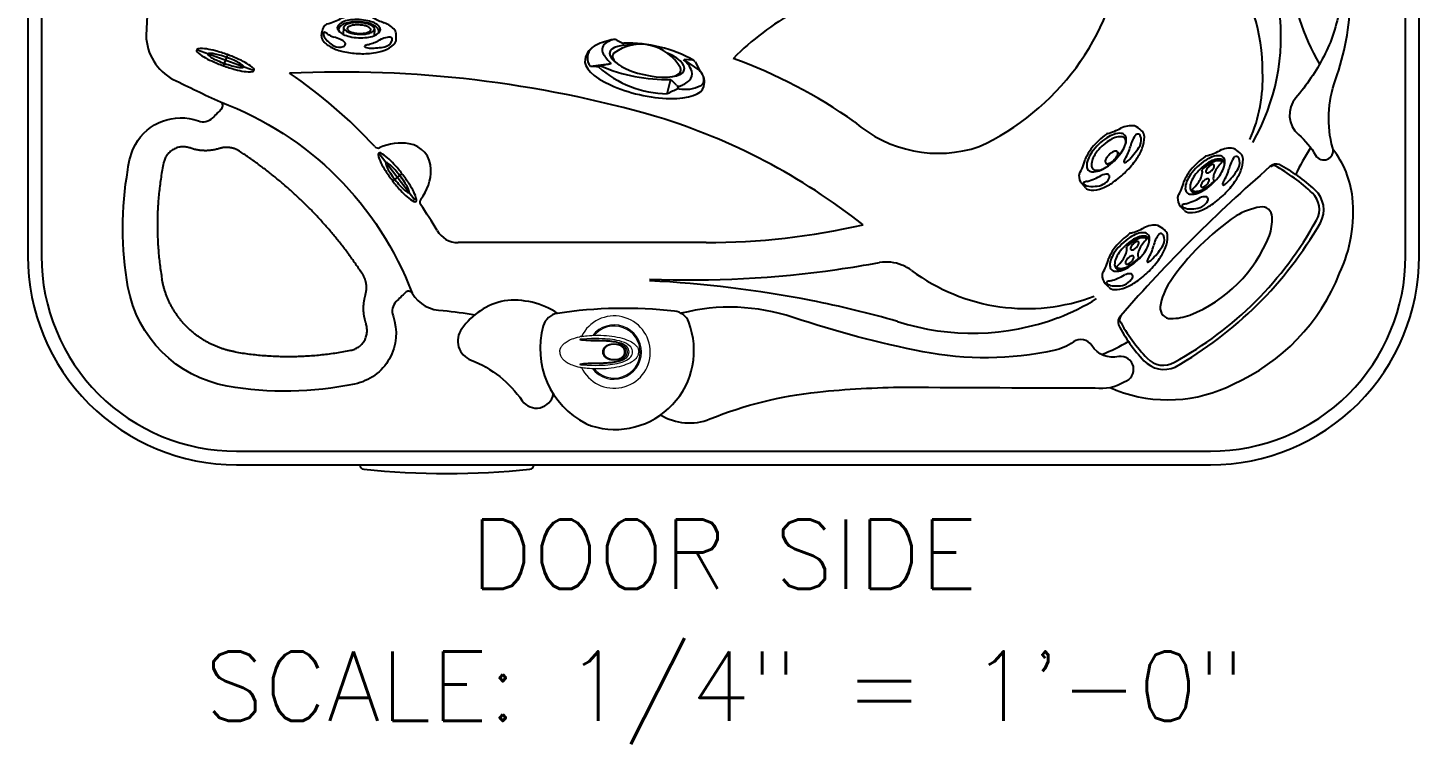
# Model space of a CAD drawing. Extents: x 832 to 912, y 781 to 934.
# Drawn here: x 832.2 to 912.2, y 780.6 to 821.8 of the extents above; entities that cross this region are included whole.
import ezdxf
from ezdxf.enums import TextEntityAlignment as Align

# ---------------------------------------------------------------- set-up
doc = ezdxf.new("R2010")
doc.units = 0
doc.header["$MEASUREMENT"] = 0
for name, color, linetype in [('1', 4, 'Continuous'), ('2', 2, 'Continuous'), ('DIM', 3, 'Continuous')]:
    doc.layers.add(name, color=color, linetype=linetype)
doc.styles.add('SIMPLEX', font='simplex')

# ---------------------------------------------------------------- blocks, each defined once
blk = doc.blocks.new('94JET')
at = {"layer": '1', "color": 2}
for p, q in [((0.921, 2.15), (1.187, 2.128)), ((1.45, 0.905), (1.065, 0.905)), ((1.45, -0.876), (1.076, -0.876)), ((0.921, -2.15), (1.195, -2.132))]:
    blk.add_line(p, q, dxfattribs=at)
blk.add_lwpolyline([(0.921, 2.15, 0.194525), (0.62, 2.028, 0.099704), (0.27, 1.52, 0.05735), (0.077, 0.875, 0.043939), (0, 0, 0.043939), (0.077, -0.875, 0.05735), (0.27, -1.52, 0.099704), (0.62, -2.028, 0.194525), (0.921, -2.15, 0.194525)], format="xyb", dxfattribs=at)
for points in [[(1.956, 0.027, 0.043317), (1.912, 0.531, 0.056661), (1.803, 0.902, 0.099192), (1.604, 1.195, 0.196409), (1.433, 1.265, 0.196409), (1.263, 1.195, 0.099192), (1.064, 0.902, 0.056661), (0.954, 0.531, 0.043317), (0.911, 0.027, 0.043317), (0.954, -0.477, 0.056661), (1.064, -0.849, 0.099192), (1.263, -1.142, 0.196409), (1.433, -1.211, 0.196409), (1.604, -1.142, 0.099192), (1.803, -0.849, 0.056661), (1.912, -0.477, 0.043317)], [(1.45, -0.876, 0.211502), (1.556, -0.829, 0.094638), (1.687, -0.615, 0.051331), (1.756, -0.349, 0.038645), (1.785, 0.015, 0.038645), (1.756, 0.378, 0.051331), (1.687, 0.644, 0.094638), (1.556, 0.858, 0.211502), (1.45, 0.905, 0.211502), (1.344, 0.858, 0.094638), (1.213, 0.644, 0.051331), (1.143, 0.378, 0.038645), (1.115, 0.015, 0.038645), (1.143, -0.349, 0.051331), (1.213, -0.615, 0.094638), (1.344, -0.829, 0.211502)]]:
    blk.add_lwpolyline(points, format="xyb", close=True, dxfattribs=at)
at = {"layer": '1', "color": 3}
for points in [[(1.83, 0.027, 0.043317), (1.789, 0.498, 0.056661), (1.686, 0.846, 0.099192), (1.5, 1.12, 0.196409), (1.341, 1.185, 0.139465), (1.221, 1.151, 0.099192)], [(1.221, -1.097, 0.139465), (1.341, -1.131, 0.196409), (1.5, -1.066, 0.099192), (1.686, -0.792, 0.056661), (1.789, -0.445, 0.043317), (1.83, 0.027, 0.043317)]]:
    blk.add_lwpolyline(points, format="xyb", dxfattribs=at)
blk.add_lwpolyline([(1.405, -0.664, 0.216678), (1.482, -0.629, 0.092908), (1.578, -0.465, 0.049579), (1.629, -0.263, 0.037156), (1.65, 0.015, 0.037156), (1.629, 0.292, 0.049579), (1.578, 0.494, 0.092908), (1.482, 0.658, 0.216678), (1.405, 0.693, 0.216678), (1.328, 0.658, 0.092908), (1.232, 0.494, 0.049579), (1.18, 0.292, 0.037156), (1.16, 0.015, 0.037156), (1.18, -0.263, 0.049579), (1.232, -0.465, 0.092908), (1.328, -0.629, 0.216678)], format="xyb", close=True, dxfattribs=at)
for centre, radius, start, end in [((1.783, 0.735), 1.56, 125.95183, 154.49015), ((1.062, 1.678), 0.375, 90.33299, 121.42477), ((2.518, 0.959), 1.705, 150.23315, 163.66218), ((0.571, 2.169), 0.592, 322.06477, 338.26917), ((1.061, 1.984), 0.0685, 330.25398, 90.95507), ((1.083, 1.125), 0.762, 158.34646, 199.04439), ((0.542, 0.942), 0.19, 200.06409, 264.40592), ((0.063, 1.308), 0.743, 313.55174, 339.69064), ((-3.065, 2.471), 4.079, 339.62795, 345.34471), ((0.53, 0.818), 0.0654, 264.40592, 313.55174), ((1.29, -0.659), 0.939, 163.5628, 182.59163), ((4.122, -0.595), 3.771, 181.61196, 194.25746), ((0.458, -0.416), 0.0728, 137.8056, 161.57755), ((0.436, -0.396), 0.042, 36.15715, 137.8056), ((0.053, -0.676), 0.517, 19.62859, 36.15715), ((2.77, 0.041), 2.296, 193.68625, 210.44857), ((1.007, -1.384), 0.558, 194.48824, 252.91717), ((-0.393, -1.943), 1.44, 5.8985, 34.74473), ((0.894, -1.781), 0.146, 249.67172, 354.58271)]:
    blk.add_arc(centre, radius, start, end, dxfattribs=at)
at = {"layer": '1', "color": 2}
for centre, radius, start, end in [((1.139, 1.557), 0.573, 35.98719, 85.38029), ((1.506, 1.824), 0.119, 17.53871, 35.98719), ((5.326, 3.031), 3.886, 197.53871, 210.07246), ((-0.387, 0.06), 2.563, 9.91924, 23.54033), ((-1.707, -0.062), 3.886, 350.23576, 8.33256), ((5.966, -2.677), 4.308, 153.4774, 163.01916), ((2.005, -0.701), 0.119, 333.4774, 350.23576), ((0.343, -0.913), 1.586, 314.19062, 341.36503), ((1.155, -1.578), 0.556, 273.37371, 301.88098)]:
    blk.add_arc(centre, radius, start, end, dxfattribs=at)
blk = doc.blocks.new('EQ')
at = {"layer": 'DIM'}
for p, q in [((-1.664, 0.346), (1.698, 0.346)), ((-0.001, 0.047), (-0.001, 0.652))]:
    blk.add_line(p, q, dxfattribs=at)
at = {"layer": 'DIM', "color": 2}
blk.add_lwpolyline([(-1.75, 0.339, 0.291146), (-1.691, 0.247, 0.061616), (-1.237, 0.099, 0.027833), (-0.722, 0.029, 0.020024), (0, 0, 0.020024), (0.722, 0.029, 0.027833), (1.237, 0.099, 0.061616), (1.691, 0.247, 0.291146), (1.75, 0.339, 0.291146), (1.691, 0.431, 0.061616), (1.237, 0.579, 0.027833), (0.722, 0.649, 0.020024), (0, 0.678, 0.020024), (-0.722, 0.649, 0.027833), (-1.237, 0.579, 0.061616), (-1.691, 0.431, 0.291146)], format="xyb", close=True, dxfattribs=at)
at = {"layer": 'DIM'}
blk.add_lwpolyline([(-1.103, 0.346, 0.304881), (-1.07, 0.298, 0.055007), (-0.787, 0.217, 0.024367), (-0.469, 0.179, 0.017459), (-0.023, 0.164, 0.017459), (0.422, 0.179, 0.024367), (0.74, 0.217, 0.055007), (1.024, 0.298, 0.304881), (1.056, 0.346, 0.304881), (1.024, 0.394, 0.055007), (0.74, 0.475, 0.024367), (0.422, 0.512, 0.017459), (-0.023, 0.528, 0.017459), (-0.469, 0.512, 0.024367), (-0.787, 0.475, 0.055007), (-1.07, 0.394, 0.304881)], format="xyb", close=True, dxfattribs=at)
blk = doc.blocks.new('LIGHT')
at = {"layer": '1', "color": 3}
for p, q in [((0.964, 3.116), (1.391, 1.99)), ((1.119, 2.548), (1.026, 2.655)), ((0.396, -1.54), (1.184, -1.557)), ((0.866, -2.092), (0.944, -2.058)), ((2.539, -2.02), (2.117, -3.06)), ((2.56, -2.055), (2.624, -2.538))]:
    blk.add_line(p, q, dxfattribs=at)
at = {"layer": '1', "color": 2}
blk.add_line((2.551, -2.703), (2.133, -3.047), dxfattribs=at)
at = {"layer": '1', "color": 3}
for centre, radius, start, end in [((1.554, 2.679), 0.734, 51.341, 143.4617), ((6.423, -0.29), 6.148, 151.38081, 191.75245), ((10.419, 0.802), 9.463, 169.36508, 194.42797), ((-2.1, 2.406), 3.136, 4.5679, 12.49943), ((12.269, 7.637), 12.256, 204.53193, 207.43257), ((3.593, 0.74), 2.532, 134.21388, 150.41986), ((2.144, 2.231), 0.453, 38.35717, 134.34096), ((1.954, 1.854), 0.855, 17.0527, 50.34549), ((0.292, -0.005), 2.611, 311.66299, 48.94081), ((-10.017, -10.227), 13.556, 36.98248, 39.76493), ((-9.959, 4.957), 12.964, 327.73411, 329.87945), ((0.693, -2.162), 0.15, 2.08832, 36.98248), ((2.742, -2.088), 1.901, 182.08832, 219.07878), ((1.156, -2.06), 0.18, 147.73411, 210.94477), ((2.292, -1.379), 1.505, 210.94477, 234.87136), ((1.279, -1.483), 1.347, 301.85358, 336.59986), ((1.721, -2.163), 0.535, 236.55595, 300.02565), ((1.558, -3.085), 0.354, 214.63468, 305.19001)]:
    blk.add_arc(centre, radius, start, end, dxfattribs=at)
at = {"layer": '1', "color": 2}
for centre, radius, start, end in [((1.317, 2.342), 1.158, 38.56534, 92.17431), ((-0.629, 0.76), 3.666, 22.46438, 38.94278), ((2.883, 1.585), 0.2, 167.40324, 194.30088), ((10.545, -0.127), 8.051, 164.91427, 167.40324), ((2.482, 2.046), 0.3, 344.91427, 22.46438), ((-4.913, -0.402), 7.845, 343.69508, 14.30088), ((1.354, -2.636), 0.868, 264.6277, 328.04781), ((2.26, -3.201), 0.2, 129.36158, 148.04781), ((2.425, -2.549), 0.2, 309.36158, 343.69508)]:
    blk.add_arc(centre, radius, start, end, dxfattribs=at)
for centre, major_axis, ratio, start_param, end_param in [((1.273, 0), (0, 3.5), 0.363586, 0, 3.141593), ((1.98, 0.003), (0, 2.2), 0.366197, 5.192496, 10.501453)]:
    blk.add_ellipse(centre, major_axis=major_axis, ratio=ratio, start_param=start_param, end_param=end_param, dxfattribs=at)
at = {"layer": '1', "color": 3}
for start_param, end_param in [(6.077343, 7.005482), (8.745093, 9.660344)]:
    blk.add_ellipse((1.862, -0.002), major_axis=(0, 2.009), ratio=0.354523, start_param=start_param, end_param=end_param, dxfattribs=at)
blk = doc.blocks.new('DIVERTERVALVE')
at = {"layer": '1', "linetype": 'Continuous', "lineweight": 0}
for points in [[(-0.901, -1.895), (-0.903, -1.87), (-0.909, -1.821), (-0.918, -1.749), (-0.929, -1.657), (-0.94, -1.548), (-0.95, -1.42), (-0.959, -1.274), (-0.966, -1.109), (-0.968, -0.934), (-0.966, -0.763), (-0.959, -0.597), (-0.949, -0.441), (-0.936, -0.293), (-0.918, -0.142), (-0.894, 0.017), (-0.866, 0.174), (-0.833, 0.321), (-0.798, 0.457), (-0.758, 0.587), (-0.714, 0.71), (-0.67, 0.817), (-0.626, 0.911), (-0.581, 0.995), (-0.536, 1.068), (-0.491, 1.132), (-0.446, 1.188), (-0.402, 1.235), (-0.359, 1.275), (-0.317, 1.308), (-0.277, 1.335), (-0.24, 1.357), (-0.205, 1.373), (-0.172, 1.386), (-0.139, 1.396), (-0.107, 1.403), (-0.074, 1.408), (-0.041, 1.411), (-0.008, 1.412)], [(0.885, -1.895), (0.887, -1.87), (0.893, -1.821), (0.902, -1.749), (0.913, -1.657), (0.924, -1.548), (0.934, -1.422), (0.943, -1.279), (0.95, -1.119), (0.952, -0.949), (0.95, -0.781), (0.944, -0.618), (0.935, -0.463), (0.922, -0.316), (0.905, -0.166), (0.882, -0.006), (0.854, 0.151), (0.822, 0.3), (0.787, 0.439), (0.747, 0.572), (0.703, 0.699), (0.658, 0.809), (0.613, 0.906), (0.567, 0.992), (0.52, 1.067), (0.474, 1.133), (0.429, 1.189), (0.385, 1.236), (0.342, 1.276), (0.3, 1.309), (0.26, 1.336), (0.223, 1.357), (0.188, 1.373), (0.155, 1.386), (0.123, 1.396), (0.091, 1.403), (0.058, 1.408), (0.025, 1.411), (-0.008, 1.412)], [(-0.901, -1.895), (-0.901, -1.901), (-0.899, -1.911), (-0.896, -1.927), (-0.892, -1.947), (-0.887, -1.97)], [(-0.008, -3.126), (-0.012, -3.126), (-0.017, -3.126), (-0.023, -3.126), (-0.03, -3.125), (-0.037, -3.125), (-0.045, -3.125), (-0.054, -3.124), (-0.063, -3.123), (-0.073, -3.122), (-0.083, -3.121), (-0.094, -3.119), (-0.106, -3.117), (-0.119, -3.115), (-0.133, -3.112), (-0.148, -3.108), (-0.164, -3.103), (-0.182, -3.098), (-0.201, -3.091), (-0.221, -3.083), (-0.243, -3.074), (-0.266, -3.062), (-0.29, -3.049), (-0.317, -3.033), (-0.345, -3.014), (-0.374, -2.992), (-0.405, -2.966), (-0.437, -2.936), (-0.47, -2.901), (-0.504, -2.862), (-0.539, -2.817), (-0.575, -2.766), (-0.611, -2.71), (-0.647, -2.647), (-0.682, -2.578), (-0.718, -2.501), (-0.753, -2.416), (-0.788, -2.321), (-0.822, -2.215), (-0.855, -2.099), (-0.887, -1.97)], [(-0.008, -3.126), (-0.004, -3.126), (0.001, -3.126), (0.007, -3.126), (0.014, -3.125), (0.021, -3.125), (0.029, -3.125), (0.038, -3.124), (0.047, -3.123), (0.057, -3.122), (0.067, -3.121), (0.078, -3.119), (0.09, -3.117), (0.103, -3.115), (0.117, -3.112), (0.132, -3.108), (0.148, -3.103), (0.166, -3.098), (0.185, -3.091), (0.205, -3.083), (0.227, -3.073), (0.25, -3.062), (0.275, -3.048), (0.302, -3.032), (0.33, -3.013), (0.359, -2.991), (0.39, -2.965), (0.422, -2.934), (0.456, -2.899), (0.49, -2.859), (0.526, -2.814), (0.561, -2.763), (0.597, -2.706), (0.634, -2.642), (0.67, -2.571), (0.706, -2.492), (0.741, -2.405), (0.776, -2.31), (0.809, -2.206), (0.841, -2.093), (0.871, -1.971)], [(0.871, -1.97), (0.876, -1.947), (0.88, -1.927), (0.883, -1.911), (0.885, -1.901), (0.885, -1.895)]]:
    blk.add_lwpolyline(points, dxfattribs=at)
at = {"layer": '1', "color": 3, "lineweight": 0}
for points in [[(-0.008, 1.059), (-0.075, 1.054), (-0.149, 1.037), (-0.223, 1.003), (-0.294, 0.953), (-0.361, 0.887), (-0.425, 0.805), (-0.486, 0.706), (-0.544, 0.588), (-0.597, 0.449), (-0.643, 0.299), (-0.676, 0.159), (-0.701, 0.03), (-0.72, -0.098), (-0.736, -0.229), (-0.75, -0.369), (-0.762, -0.523), (-0.77, -0.692), (-0.776, -0.878), (-0.778, -1.083), (-0.775, -1.31), (-0.767, -1.563), (-0.749, -1.846)], [(-0.008, 0.857), (-0.093, 0.849), (-0.172, 0.825), (-0.246, 0.784), (-0.319, 0.722), (-0.388, 0.637), (-0.452, 0.528), (-0.51, 0.395), (-0.559, 0.24), (-0.6, 0.061), (-0.633, -0.142), (-0.658, -0.369), (-0.674, -0.623), (-0.679, -0.862), (-0.679, -1.073), (-0.679, -1.261), (-0.681, -1.43), (-0.685, -1.582), (-0.692, -1.719), (-0.702, -1.842), (-0.715, -1.951)], [(0.733, -1.846), (0.751, -1.556), (0.76, -1.298), (0.762, -1.069), (0.76, -0.863), (0.754, -0.677), (0.745, -0.51), (0.733, -0.358), (0.719, -0.22), (0.703, -0.09), (0.683, 0.037), (0.659, 0.166), (0.625, 0.305), (0.58, 0.452), (0.527, 0.59), (0.469, 0.707), (0.408, 0.806), (0.344, 0.888), (0.278, 0.953), (0.206, 1.003), (0.132, 1.037), (0.059, 1.054), (-0.008, 1.059)], [(0.699, -1.951), (0.686, -1.84), (0.676, -1.716), (0.668, -1.577), (0.664, -1.423), (0.663, -1.255), (0.664, -1.069), (0.663, -0.865), (0.658, -0.64), (0.644, -0.394), (0.619, -0.155), (0.586, 0.052), (0.545, 0.233), (0.496, 0.39), (0.438, 0.524), (0.374, 0.634), (0.304, 0.721), (0.231, 0.783), (0.156, 0.824), (0.077, 0.849), (-0.008, 0.857)], [(-0.712, -1.957), (-0.694, -1.869), (-0.68, -1.762), (-0.669, -1.638), (-0.661, -1.498), (-0.656, -1.341), (-0.652, -1.168), (-0.649, -0.977), (-0.646, -0.778), (-0.64, -0.603), (-0.632, -0.447), (-0.623, -0.309), (-0.611, -0.186), (-0.597, -0.075), (-0.581, 0.026), (-0.563, 0.116), (-0.543, 0.198), (-0.521, 0.271), (-0.497, 0.336), (-0.473, 0.393), (-0.447, 0.444), (-0.42, 0.489), (-0.394, 0.528), (-0.368, 0.562), (-0.342, 0.59), (-0.317, 0.615), (-0.293, 0.636), (-0.27, 0.654), (-0.247, 0.67), (-0.227, 0.682), (-0.207, 0.693), (-0.189, 0.702), (-0.172, 0.71), (-0.156, 0.716), (-0.141, 0.722), (-0.127, 0.726), (-0.114, 0.73), (-0.102, 0.733), (-0.091, 0.736), (-0.081, 0.738), (-0.072, 0.74), (-0.063, 0.741), (-0.054, 0.743), (-0.047, 0.744), (-0.04, 0.745), (-0.033, 0.745), (-0.027, 0.746), (-0.022, 0.746), (-0.017, 0.746), (-0.012, 0.746), (-0.008, 0.746)], [(-0.008, -0.654), (-0.021, -0.654), (-0.036, -0.654), (-0.051, -0.652), (-0.068, -0.65), (-0.087, -0.647), (-0.108, -0.643), (-0.13, -0.637), (-0.155, -0.629), (-0.181, -0.618), (-0.209, -0.604), (-0.239, -0.586), (-0.27, -0.563), (-0.302, -0.535), (-0.333, -0.501), (-0.363, -0.462), (-0.391, -0.417), (-0.415, -0.369), (-0.435, -0.319), (-0.45, -0.271), (-0.462, -0.225), (-0.47, -0.181), (-0.476, -0.141), (-0.48, -0.105), (-0.482, -0.074), (-0.483, -0.045), (-0.484, -0.019), (-0.484, 0.007), (-0.483, 0.033), (-0.482, 0.06), (-0.48, 0.09), (-0.477, 0.123), (-0.472, 0.162), (-0.464, 0.204), (-0.454, 0.247), (-0.442, 0.29), (-0.427, 0.331), (-0.411, 0.37), (-0.394, 0.405), (-0.376, 0.437), (-0.358, 0.464), (-0.339, 0.489), (-0.321, 0.51), (-0.304, 0.529), (-0.287, 0.545), (-0.27, 0.559), (-0.256, 0.571), (-0.242, 0.581), (-0.228, 0.589), (-0.215, 0.597), (-0.202, 0.605), (-0.187, 0.612), (-0.171, 0.62), (-0.152, 0.627), (-0.129, 0.634), (-0.104, 0.641), (-0.075, 0.647), (-0.042, 0.65), (-0.008, 0.652)], [(-0.008, 0.597), (-0.026, 0.596), (-0.046, 0.595), (-0.068, 0.592), (-0.093, 0.587), (-0.118, 0.581), (-0.14, 0.573), (-0.159, 0.565), (-0.175, 0.557), (-0.191, 0.549), (-0.206, 0.54), (-0.222, 0.528), (-0.24, 0.515), (-0.257, 0.5), (-0.273, 0.485), (-0.287, 0.469), (-0.3, 0.454), (-0.312, 0.438), (-0.324, 0.421), (-0.336, 0.402), (-0.348, 0.38), (-0.361, 0.356), (-0.372, 0.33), (-0.384, 0.301), (-0.395, 0.269), (-0.405, 0.233), (-0.414, 0.192), (-0.422, 0.146), (-0.428, 0.095), (-0.431, 0.039), (-0.431, -0.024), (-0.427, -0.095), (-0.417, -0.172), (-0.401, -0.243), (-0.382, -0.303), (-0.36, -0.355), (-0.335, -0.4), (-0.31, -0.439), (-0.284, -0.471), (-0.258, -0.498), (-0.231, -0.521), (-0.205, -0.539), (-0.181, -0.554), (-0.158, -0.565), (-0.137, -0.574), (-0.118, -0.581), (-0.099, -0.586), (-0.083, -0.59), (-0.067, -0.592), (-0.053, -0.594), (-0.04, -0.596), (-0.029, -0.596), (-0.018, -0.597), (-0.008, -0.597)], [(-0.008, 0.746), (-0.004, 0.746), (0.001, 0.746), (0.006, 0.746), (0.011, 0.746), (0.018, 0.745), (0.024, 0.745), (0.031, 0.744), (0.039, 0.743), (0.047, 0.741), (0.056, 0.74), (0.066, 0.738), (0.076, 0.736), (0.087, 0.733), (0.099, 0.73), (0.112, 0.726), (0.126, 0.721), (0.141, 0.716), (0.157, 0.709), (0.175, 0.701), (0.193, 0.692), (0.213, 0.681), (0.234, 0.668), (0.256, 0.653), (0.28, 0.634), (0.304, 0.612), (0.329, 0.587), (0.355, 0.557), (0.382, 0.522), (0.408, 0.482), (0.435, 0.437), (0.461, 0.384), (0.486, 0.325), (0.509, 0.259), (0.531, 0.184), (0.551, 0.1), (0.568, 0.008), (0.584, -0.095), (0.597, -0.207), (0.608, -0.33), (0.618, -0.465), (0.624, -0.614), (0.629, -0.776), (0.633, -0.955), (0.636, -1.149), (0.639, -1.333), (0.645, -1.494), (0.653, -1.636), (0.664, -1.761), (0.678, -1.868), (0.696, -1.957)], [(-0.008, 0.652), (0.026, 0.65), (0.059, 0.647), (0.088, 0.641), (0.113, 0.634), (0.136, 0.627), (0.155, 0.62), (0.171, 0.612), (0.186, 0.605), (0.199, 0.597), (0.213, 0.589), (0.226, 0.581), (0.24, 0.571), (0.255, 0.559), (0.271, 0.545), (0.288, 0.529), (0.305, 0.51), (0.323, 0.489), (0.341, 0.465), (0.359, 0.438), (0.377, 0.408), (0.394, 0.374), (0.409, 0.336), (0.424, 0.296), (0.436, 0.254), (0.446, 0.212), (0.454, 0.169), (0.46, 0.13), (0.464, 0.095), (0.466, 0.065), (0.467, 0.037), (0.468, 0.012), (0.468, -0.014), (0.468, -0.04), (0.466, -0.069), (0.464, -0.1), (0.461, -0.135), (0.455, -0.174), (0.447, -0.217), (0.436, -0.263), (0.422, -0.311), (0.403, -0.36), (0.38, -0.409), (0.352, -0.455), (0.322, -0.495), (0.291, -0.531), (0.257, -0.561), (0.225, -0.585), (0.195, -0.603), (0.166, -0.618), (0.139, -0.629), (0.115, -0.637), (0.092, -0.643), (0.071, -0.647), (0.052, -0.65), (0.035, -0.652), (0.02, -0.654), (0.005, -0.654), (-0.008, -0.654)], [(-0.008, -0.597), (0.002, -0.597), (0.013, -0.596), (0.024, -0.596), (0.037, -0.594), (0.051, -0.592), (0.066, -0.59), (0.083, -0.586), (0.101, -0.581), (0.12, -0.575), (0.141, -0.566), (0.163, -0.555), (0.186, -0.542), (0.211, -0.524), (0.237, -0.503), (0.262, -0.477), (0.288, -0.447), (0.313, -0.411), (0.337, -0.369), (0.359, -0.32), (0.378, -0.265), (0.395, -0.202), (0.407, -0.129), (0.414, -0.056), (0.415, 0.012), (0.413, 0.073), (0.408, 0.13), (0.4, 0.18), (0.391, 0.225), (0.38, 0.264), (0.369, 0.298), (0.357, 0.328), (0.346, 0.354), (0.333, 0.378), (0.321, 0.401), (0.309, 0.42), (0.297, 0.437), (0.285, 0.453), (0.272, 0.468), (0.258, 0.484), (0.242, 0.499), (0.224, 0.515), (0.205, 0.529), (0.189, 0.54), (0.174, 0.55), (0.158, 0.558), (0.142, 0.566), (0.123, 0.573), (0.101, 0.581), (0.077, 0.587), (0.052, 0.592), (0.03, 0.595), (0.01, 0.596), (-0.008, 0.597)], [(-0.749, -1.846), (-0.748, -1.86), (-0.747, -1.873), (-0.745, -1.886), (-0.744, -1.897), (-0.742, -1.907), (-0.741, -1.917), (-0.74, -1.925), (-0.738, -1.933), (-0.737, -1.94), (-0.735, -1.946), (-0.733, -1.952), (-0.732, -1.958), (-0.73, -1.963), (-0.728, -1.967), (-0.726, -1.971), (-0.723, -1.974), (-0.721, -1.974), (-0.718, -1.973), (-0.716, -1.97), (-0.714, -1.966), (-0.713, -1.962), (-0.712, -1.957)], [(-0.715, -1.951), (-0.715, -1.953), (-0.714, -1.955), (-0.712, -1.957)], [(0.696, -1.957), (0.697, -1.962), (0.699, -1.967), (0.7, -1.97), (0.702, -1.973), (0.705, -1.974), (0.708, -1.973), (0.71, -1.97), (0.712, -1.966), (0.714, -1.962), (0.716, -1.957), (0.718, -1.951), (0.719, -1.946), (0.721, -1.939), (0.722, -1.932), (0.724, -1.924), (0.725, -1.916), (0.727, -1.906), (0.728, -1.896), (0.729, -1.885), (0.731, -1.873), (0.732, -1.86), (0.733, -1.846)], [(0.699, -1.951), (0.699, -1.953), (0.698, -1.955), (0.696, -1.957)]]:
    blk.add_lwpolyline(points, dxfattribs=at)
at = {"layer": '1', "linetype": 'Continuous', "lineweight": 0}
blk.add_arc((0, 0), 2.08, 295.22591, 244.2689, dxfattribs=at)
at = {"layer": '1', "color": 3, "lineweight": 0}
for radius, start, end in [(1.565, 307.11416, 232.12424), (1.497, 309.29728, 229.88446)]:
    blk.add_arc((0, 0), radius, start, end, dxfattribs=at)
blk = doc.blocks.new('STANDARD')
at = {"layer": '1', "color": 2}
for p, q in [((0.984, 2.3), (1.28, 2.282)), ((1.162, 0.474), (0.952, 0.472)), ((1.166, -0.466), (0.941, -0.471)), ((0.984, -2.3), (1.056, -2.298))]:
    blk.add_line(p, q, dxfattribs=at)
blk.add_lwpolyline([(0.984, 2.3, 0.194738), (0.662, 2.17, 0.099647), (0.288, 1.626, 0.057272), (0.082, 0.936, 0.043868), (0, 0, 0.043868), (0.082, -0.936, 0.057272), (0.288, -1.626, 0.099647), (0.662, -2.17, 0.194738), (0.984, -2.3, 0.194738)], format="xyb", dxfattribs=at)
for points in [[(1.536, -1.445, 0.188918), (1.753, -1.364, 0.101146), (2.005, -1.027, 0.059435), (2.15, -0.592, 0.045845), (2.216, -0.001, 0.045845), (2.173, 0.591, 0.059435), (2.045, 1.032, 0.101146), (1.806, 1.379, 0.188918), (1.592, 1.468, 0.188918), (1.376, 1.387, 0.101146), (1.123, 1.05, 0.059435), (0.978, 0.615, 0.045845), (0.913, 0.024, 0.045845), (0.955, -0.568, 0.059435), (1.083, -1.009, 0.101146), (1.322, -1.356, 0.188918)], [(1.166, -0.466, 0.191184), (1.234, -0.439, 0.100578), (1.312, -0.328, 0.058587), (1.354, -0.186, 0.045064), (1.371, 0.005, 0.045064), (1.353, 0.196, 0.058587), (1.309, 0.337, 0.100578), (1.231, 0.447, 0.191184), (1.162, 0.474, 0.191184), (1.095, 0.447, 0.100578), (1.017, 0.336, 0.058587), (0.974, 0.194, 0.045064), (0.958, 0.003, 0.045064), (0.976, -0.188, 0.058587), (1.019, -0.329, 0.100578), (1.098, -0.44, 0.191184)]]:
    blk.add_lwpolyline(points, format="xyb", close=True, dxfattribs=at)
at = {"layer": '1', "color": 3}
for points in [[(1.414, -1.311, 0.188918), (1.603, -1.241, 0.101146), (1.823, -0.947, 0.059435), (1.949, -0.568, 0.045845), (2.007, -0.053, 0.045845), (1.969, 0.464, 0.059435), (1.858, 0.848, 0.101146), (1.65, 1.15, 0.188918), (1.463, 1.227, 0.188918), (1.274, 1.157, 0.101146), (1.055, 0.863, 0.010554), (1.026, 0.798, 0.045845)], [(1.172, -1.175, 0.021992), (1.228, -1.234, 0.188918), (1.414, -1.311, 0.188918)]]:
    blk.add_lwpolyline(points, format="xyb", dxfattribs=at)
for centre, radius, start, end in [((1.258, 1.195), 0.889, 132.7569, 196.30256), ((1.724, 1.025), 1.349, 122.16897, 142.43552), ((4.562, 0.132), 3.857, 151.61636, 164.66232), ((1.183, 1.847), 0.366, 80.8518, 118.96247), ((0.568, 2.431), 0.76, 322.26635, 339.39398), ((1.235, 2.165), 0.0439, 357.83411, 81.7245), ((0.583, 1.008), 0.188, 199.47515, 259.1487), ((0.567, 0.925), 0.103, 259.1487, 312.57537), ((0.095, 1.439), 0.801, 312.57537, 339.05229), ((1.287, -0.625), 0.931, 162.29877, 182.61808), ((5.417, -0.499), 5.062, 181.90158, 192.94063), ((0.453, -0.355), 0.0541, 73.58712, 165.66265), ((0.16, -0.575), 0.411, 13.29258, 41.4318), ((2.731, -0.06), 2.211, 190.97373, 211.20979), ((-0.343, -2.033), 1.443, 4.40009, 34.99068), ((1.085, -1.451), 0.629, 196.86234, 251.90472), ((0.943, -1.903), 0.155, 249.9578, 352.6608)]:
    blk.add_arc(centre, radius, start, end, dxfattribs=at)
at = {"layer": '1', "color": 2}
for centre, radius, start, end in [((1.254, 1.613), 0.669, 40.77565, 87.75995), ((1.634, 1.941), 0.168, 15.68498, 40.77565), ((5.174, 2.935), 3.51, 195.68498, 210.81775), ((-0.652, -0.001), 3.033, 7.77612, 22.03331), ((-3.284, 0.004), 5.652, 352.47286, 4.11212), ((5.378, -2.583), 3.559, 149.90404, 163.18483), ((2.153, -0.714), 0.168, 329.90404, 352.47286), ((0.729, -1.167), 1.301, 306.49977, 342.69061), ((1.026, -0.938), 1.361, 271.29259, 290.51727)]:
    blk.add_arc(centre, radius, start, end, dxfattribs=at)
blk = doc.blocks.new('ROT')
at = {"layer": '1', "color": 2}
for p, q in [((0.984, 2.3), (1.28, 2.282)), ((0.984, -2.3), (1.056, -2.298))]:
    blk.add_line(p, q, dxfattribs=at)
blk.add_lwpolyline([(0.984, 2.3, 0.194738), (0.662, 2.17, 0.099647), (0.288, 1.626, 0.057272), (0.082, 0.936, 0.043868), (0, 0, 0.043868), (0.082, -0.936, 0.057272), (0.288, -1.626, 0.099647), (0.662, -2.17, 0.194738), (0.984, -2.3, 0.194738)], format="xyb", dxfattribs=at)
for points in [[(1.536, -1.445, 0.188918), (1.753, -1.364, 0.101146), (2.005, -1.027, 0.059435), (2.15, -0.592, 0.045845), (2.216, -0.001, 0.045845), (2.173, 0.591, 0.059435), (2.045, 1.032, 0.101146), (1.806, 1.379, 0.188918), (1.592, 1.468, 0.188918), (1.376, 1.387, 0.101146), (1.123, 1.05, 0.059435), (0.978, 0.615, 0.045845), (0.913, 0.024, 0.045845), (0.955, -0.568, 0.059435), (1.083, -1.009, 0.101146), (1.322, -1.356, 0.188918)], [(1.246, 0.028, 0.191184), (1.292, 0.046, 0.100578), (1.344, 0.121, 0.058587), (1.372, 0.215, 0.045064), (1.383, 0.343, 0.045064), (1.371, 0.471, 0.058587), (1.342, 0.565, 0.100578), (1.289, 0.639, 0.191184), (1.244, 0.657, 0.191184), (1.198, 0.639, 0.100578), (1.146, 0.565, 0.058587), (1.118, 0.47, 0.045064), (1.107, 0.342, 0.045064), (1.119, 0.214, 0.058587), (1.148, 0.12, 0.100578), (1.201, 0.046, 0.191184)], [(1.617, -0.76, 0.191184), (1.662, -0.742, 0.100578), (1.714, -0.668, 0.058587), (1.743, -0.573, 0.045064), (1.754, -0.445, 0.045064), (1.742, -0.317, 0.058587), (1.713, -0.223, 0.100578), (1.66, -0.149, 0.191184), (1.615, -0.131, 0.191184), (1.569, -0.149, 0.100578), (1.517, -0.224, 0.058587), (1.489, -0.318, 0.045064), (1.477, -0.446, 0.045064), (1.49, -0.574, 0.058587), (1.519, -0.668, 0.100578), (1.571, -0.742, 0.191184)]]:
    blk.add_lwpolyline(points, format="xyb", close=True, dxfattribs=at)
at = {"layer": '1', "color": 3}
for points in [[(1.414, -1.311, 0.188918), (1.603, -1.241, 0.101146), (1.823, -0.947, 0.059435), (1.949, -0.568, 0.045845), (2.007, -0.053, 0.045845), (1.969, 0.464, 0.059435), (1.858, 0.848, 0.101146), (1.65, 1.15, 0.188918), (1.463, 1.227, 0.188918), (1.274, 1.157, 0.101146), (1.055, 0.863, 0.010554), (1.026, 0.798, 0.045845)], [(1.172, -1.175, 0.021992), (1.228, -1.234, 0.188918), (1.414, -1.311, 0.188918)]]:
    blk.add_lwpolyline(points, format="xyb", dxfattribs=at)
for centre, radius, start, end in [((1.258, 1.195), 0.889, 132.7569, 196.30256), ((1.724, 1.025), 1.349, 122.16897, 142.43552), ((4.562, 0.132), 3.857, 151.61636, 164.66232), ((1.183, 1.847), 0.366, 80.8518, 118.96247), ((0.568, 2.431), 0.76, 322.26635, 339.39398), ((1.235, 2.165), 0.0439, 357.83411, 81.7245), ((0.583, 1.008), 0.188, 199.47515, 259.1487), ((0.567, 0.925), 0.103, 259.1487, 312.57537), ((0.095, 1.439), 0.801, 312.57537, 339.05229), ((1.287, -0.625), 0.931, 162.29877, 182.61808), ((5.417, -0.499), 5.062, 181.90158, 192.94063), ((0.453, -0.355), 0.0541, 73.58712, 165.66265), ((0.16, -0.575), 0.411, 13.29258, 41.4318), ((2.731, -0.06), 2.211, 190.97373, 211.20979), ((-0.343, -2.033), 1.443, 4.40009, 34.99068), ((1.085, -1.451), 0.629, 196.86234, 251.90472), ((0.943, -1.903), 0.155, 249.9578, 352.6608)]:
    blk.add_arc(centre, radius, start, end, dxfattribs=at)
at = {"layer": '1', "color": 2}
for centre, radius, start, end in [((1.254, 1.613), 0.669, 40.77565, 87.75995), ((1.634, 1.941), 0.168, 15.68498, 40.77565), ((5.174, 2.935), 3.51, 195.68498, 210.81775), ((-0.652, -0.001), 3.033, 7.77612, 22.03331), ((-3.284, 0.004), 5.652, 352.47286, 4.11212), ((5.378, -2.583), 3.559, 149.90404, 163.18483), ((2.153, -0.714), 0.168, 329.90404, 352.47286), ((0.729, -1.167), 1.301, 306.49977, 342.69061), ((1.026, -0.938), 1.361, 271.29259, 290.51727)]:
    blk.add_arc(centre, radius, start, end, dxfattribs=at)
at = {"layer": 'DIM'}
for points in [[(1.497, 1.133, 0.05275), (1.452, 1.138, 0.201072), (1.295, 1.077, 0.097869), (1.106, 0.8, 0.054977), (0.998, 0.449, 0.041817), (0.949, -0.03, 0.007193), (0.948, -0.114, 0.054977)], [(1.497, 1.133, 0.00103), (1.497, 1.121, 0.041817), (1.528, 0.64, 0.054977), (1.621, 0.285, 0.097869), (1.8, 0.001, 0.146765), (1.909, -0.061, 0.201072)], [(1.399, -1.218, 0.034613), (1.368, -0.82, 0.054977), (1.275, -0.465, 0.097869), (1.096, -0.181, 0.193766), (0.948, -0.114, 0.201072)], [(1.406, -1.218, 0.201072), (1.562, -1.156, 0.097869), (1.752, -0.88, 0.054977), (1.859, -0.529, 0.040785), (1.909, -0.061, 0.041817)], [(1.399, -1.218, 0.007033), (1.406, -1.218, 0.201072)]]:
    blk.add_lwpolyline(points, format="xyb", dxfattribs=at)
blk = doc.blocks.new('2005 SOVEREIGN')
at = {"layer": '1', "color": 3}
blk.add_lwpolyline([(79.214, 81, 0.414214), (68, 92.214), (12, 92.214, 0.414214), (0.786, 81), (0.786, 12, 0.414214), (12, 0.786), (68, 0.786, 0.414214), (79.214, 12)], format="xyb", close=True, dxfattribs=at)
blk.add_lwpolyline([(22.095, 9.868, 0.477577), (21.708, 9.912, 0.004035), (21.18, 9.388, 0.290798), (20.997, 8.57, -0.45824), (18.791, 4.651, -0.095066), (11.459, 4.529, -0.312995), (5.758, 10.231, -0.087166), (5.752, 16.976, -0.100302), (6.182, 18.431, -0.367445), (9.805, 19.785, 0.296892), (10.631, 19.962, 0.003837), (11.151, 20.485, 0.472368), (11.073, 20.872)], format="xyb", dxfattribs=at)
for centre, radius, start, end in [((60.256, 22.671), 10.737, 359.64596, 35.14282), ((51.818, 12.188), 15.869, 118.94991, 135.15964), ((17.987, -42.98), 65.575, 73.90939, 92.56568), ((62.362, 22.197), 8.641, 336.20234, 2.70421), ((25.55, -14.64), 36.254, 51.69487, 72.9801), ((87.631, 9.438), 16.429, 147.59884, 153.86088), ((70.699, 14.8), 5.493, 6.04557, 37.75795), ((71.67, 16.889), 0.333, 87.1735, 131.46807), ((66.682, 8.095), 10.408, 46.39302, 61.26598), ((72.995, 14.706), 1.268, 330.12388, 46.90026), ((67.912, 14.531), 8.293, 334.95981, 5.86291), ((71.541, 10.875), 4.017, 99.97884, 121.05942), ((70.949, 14.24), 0.6, 1.43989, 99.97884), ((77.404, 2.594), 14.155, 124.09817, 145.90183), ((56.033, 23.966), 20.592, 298.70717, 331.29283), ((68.474, 14.178), 3.076, 341.16785, 1.43989), ((63.839, 16.16), 8.112, 291.51655, 338.48345), ((37.978, 71.121), 60.487, 267.8894, 278.13306), ((35.488, 87.172), 76.73, 278.27758, 280.11877), ((49.352, 9.14), 2.525, 68.87504, 98.71857), ((49.419, 9.354), 2.301, 52.55483, 68.52678), ((57.42, 20.033), 11.043, 233.28328, 290.68111), ((68.26, 8.685), 3.169, 144.40316, 172.66172), ((64.555, 15.326), 11.692, 293.98834, 338.39664), ((65.712, 9.013), 0.6, 172.66172, 270.99103), ((63.011, 8.364), 0.239, 129.0144, 192.34403), ((71.159, 12.772), 9.495, 208.01384, 224.32738), ((65.663, 11.812), 3.4, 270.99103, 289.78115), ((57.503, 17.041), 11.502, 291.61665, 300.31922), ((65.286, 6.963), 1.236, 221.92044, 301.05542), ((65.217, 10.744), 6.963, 244.58776, 247.80372), ((65.562, 11.951), 8.211, 248.75866, 297.1465)]:
    blk.add_arc(centre, radius, start, end, dxfattribs=at)
at = {"layer": '1', "color": 2}
for centre, radius, start, end in [((129.131, -49.132), 87.888, 131.04333, 138.95667), ((71.789, 16.786), 0.52, 68.99926, 134.80123), ((67.223, 8.463), 10.007, 47.33383, 61.82937), ((72.972, 14.677), 1.542, 330.86454, 47.89529), ((54.961, 25.049), 22.325, 299.53095, 330.11919), ((63.179, 8.215), 0.493, 132.71717, 199.8133), ((70.442, 11.998), 8.678, 207.07558, 223.78414), ((65.33, 7.06), 1.57, 222.7977, 293.8706), ((19.346, 0), 0.25, 180, 263.97442), ((28.846, 0), 0.25, 276.02558, 0), ((24.096, 45), 45.5, 263.97442, 276.02558)]:
    blk.add_arc(centre, radius, start, end, dxfattribs=at)
at = {"layer": '1', "color": 3}
for points, weights in [([(9.33, 18.226), (8.07, 18.681), (7.805, 17.367)], [1, 0.652924054745, 1]), ([(11.007, 18.196), (10.163, 17.925), (9.33, 18.226)], [1, 0.946369861235, 1]), ([(12.165, 18.041), (11.623, 18.395), (11.007, 18.196)], [1, 0.902889937476, 1]), ([(19.254, 10.953), (16.458, 15.246), (12.165, 18.041)], [1, 0.978425568409, 1]), ([(7.805, 17.367), (7.137, 14.045), (7.711, 10.705)], [1, 0.983019274043, 1]), ([(19.409, 9.794), (19.607, 10.411), (19.254, 10.953)], [1, 0.902889937476, 1]), ([(18.58, 6.593), (19.893, 6.858), (19.438, 8.118)], [1, 0.652924054745, 1]), ([(11.917, 6.499), (15.257, 5.924), (18.58, 6.593)], [1, 0.983019274043, 1])]:
    blk.add_rational_spline(points, weights, degree=2, dxfattribs=at)
for points, weights in [([(11.917, 6.499), (10.304, 6.777), (9.147, 7.934), (7.989, 9.092), (7.711, 10.705)], [1, 0.908399241954, 0.908399241954, 0.908399241954, 1]), ([(19.409, 9.794), (19.277, 9.384), (19.284, 8.954), (19.292, 8.523), (19.438, 8.118)], [1, 0.973184930617, 0.973184930617, 0.973184930617, 1])]:
    blk.add_rational_spline(points, weights, degree=2, knots=[-1, -1, -1, -0.5, -0.5, 0, 0, 0], dxfattribs=at)
at = {"layer": '2'}
blk.add_line((39, 12.785), (24.737, 12.785), dxfattribs=at)
at = {"layer": '2', "color": 4}
blk.add_lwpolyline([(80, 81, 0.414214), (68, 93), (12, 93, 0.414214), (0, 81), (0, 12, 0.414214), (12, 0), (68, 0, 0.414214), (80, 12)], format="xyb", close=True, dxfattribs=at)
at = {"layer": '2'}
for centre, radius, start, end in [((48.609, 31.466), 14.5, 294.84692, 352.20618), ((59.783, 24.648), 12.271, 330.18957, 7.2853), ((30.267, -4.8), 30.001, 54.87967, 69.92415), ((-0.896, -0.911), 28.351, 42.6671, 55.77067), ((52.354, 25.236), 7.315, 228.7119, 288.72748), ((-0.896, -0.911), 28.351, 30.49234, 34.10181), ((38.967, 53.321), 40.536, 270.04613, 282.90684), ((24.737, 14.18), 1.395, 210.36237, 269.99077), ((32.507, -54.393), 65.062, 78.89348, 87.14326), ((33.108, -50.727), 61.349, 74.01196, 78.78404), ((54.828, 20.161), 12.498, 290.66265, 302.03006), ((54.309, 21.601), 14.028, 252.13538, 290.56923)]:
    blk.add_arc(centre, radius, start, end, dxfattribs=at)
at = {"layer": 'DIM'}
for points in [[(73.959, 71.735, 0.098746), (72.744, 63.292, 0.055996), (73.504, 58.757, -0.101339), (74.06, 51.426, 0.065742), (74.111, 41.467, -0.103104), (73.582, 33.827, 0.242975), (74.274, 23.051)], [(74.325, 41.139, -0.09766), (75.024, 33.347, 0.105718), (75.222, 31.48, -0.479848), (75.008, 31.153, 0.942047), (75.182, 26.547, -0.454312), (75.423, 26.258, -0.080568), (74.513, 23.49, -0.057464), (72.909, 21.113, 0.411784), (73.065, 18.994, -0.081946), (74.047, 17.805, 0.878627), (75.03, 18.218, -0.155588), (75.185, 22.146, 0.082888), (76.043, 26.786, -0.240275), (76.15, 26.987, 0.53212), (76.089, 30.484, -0.21496), (75.978, 30.657, -0.071616), (75.964, 33.081, 0.075814), (75.632, 57.09, -0.259749), (76.047, 59.083, 0.163113), (76.593, 60.408)], [(7.191, 45.457, 0.010969), (7.171, 44.306, -0.381573), (6.95, 44.056), (5.169, 43.847, 0.358268), (3.409, 42.016, 0.180976), (6.995, 29.562, -0.185428), (7.043, 29.389), (6.797, 24.702, 0.266749), (8.358, 22.17, 0.004592), (11.073, 20.872, -0.216794), (22.095, 9.868, 0.267511), (23.876, 8.884, -0.008026), (25.715, 8.636)], [(30.475, 8.715, 0.176181), (27.393, 9.441, 0.191015), (24.957, 7.828, 0.507878), (25.492, 6.027, -0.148142), (28.429, 3.692, 0.669469), (30.215, 4.081)], [(36.386, 2.871, 0.237841), (39.217, 2.64, -0.070663), (45.412, 4.188, -0.023742), (50.41, 4.469, 0.001872), (61.366, 4.435, 0.180162), (63.045, 4.781, 0.939715), (62.729, 6.228, -0.320072), (61.18, 6.861, 0.428901), (60.124, 7.072, -0.100817), (58.998, 6.579, -0.101265), (51.466, 6.509, -0.032794), (44.004, 8.479, 0.144343), (37.563, 8.717)]]:
    blk.add_lwpolyline(points, format="xyb", dxfattribs=at)
blk.add_lwpolyline([(29.637, 7.993, 0.357464), (32.092, 2.376, 0.041304), (32.397, 2.251, 0.629191), (37.999, 8.209, 0.279428), (37.178, 8.842, 0.065995), (30.449, 8.711, 0.294302)], format="xyb", close=True, dxfattribs=at)
for centre, radius, start, end in [((21.446, 15.61), 2.899, 80.31698, 114.61189), ((21.681, 16.989), 1.5, 0.41297, 80.31698), ((20.134, 18.473), 0.25, 222.6671, 294.61189), ((20.438, 16.98), 2.743, 321.68375, 0.41297), ((22.786, 15.125), 0.25, 141.68375, 214.10181)]:
    blk.add_arc(centre, radius, start, end, dxfattribs=at)
at = {"layer": '1', "color": 2}
for name, p, rotation in [('94JET', (18.99, 23.656), 87.22718025777101), ('DIVERTERVALVE', (33.713, 6.487), 270)]:
    blk.add_blockref(name, p, dxfattribs=dict(at, rotation=rotation))
at = {"layer": 'DIM'}
for name, p, rotation in [('LIGHT', (35.167, 21.295), 77.12511485668134), ('EQ', (11.472, 23.596), 160.1690148619277), ('Standard', (63.135, 16.865), 134.9520312037457), ('ROT', (68.805, 15.575), 134.9520312037457), ('EQ', (21.514, 16.748), 127.5376002739503), ('ROT', (64.47, 11.144), 134.9520312037457)]:
    blk.add_blockref(name, p, dxfattribs=dict(at, rotation=rotation))

msp = doc.modelspace()

# ---------------------------------------------------------------- block references
at = {"layer": '1'}
msp.add_blockref('2005 SOVEREIGN', (832.189, 796.675), dxfattribs=at)

# ---------------------------------------------------------------- texts
at = {"layer": 'DIM', "style": 'SIMPLEX'}
for s, p in [('DOOR SIDE', (872.194, 789.536)), ('SCALE: 1/4" = 1\'-0"', (872.265, 781.943))]:
    msp.add_text(s, height=4, dxfattribs=at).set_placement(p, align=Align.CENTER)

doc.saveas('drawing.dxf')
